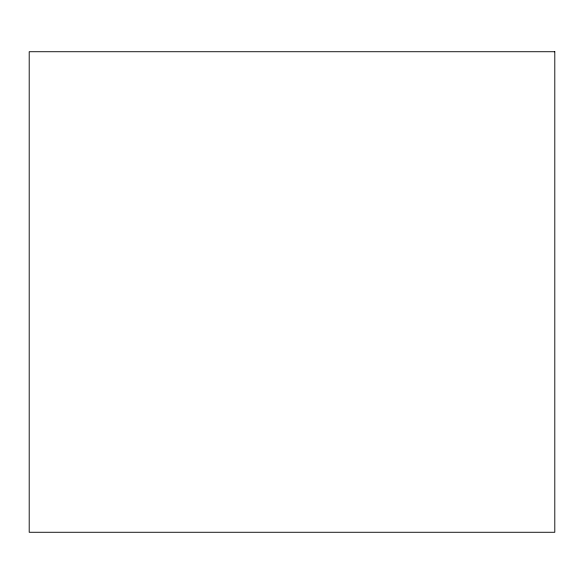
<?xml version="1.0" encoding="UTF-8"?>
<svg xmlns="http://www.w3.org/2000/svg" width="584" height="584" viewBox="0 0 584 584"><rect width="100%" height="100%" fill="white"/><g stroke="black" fill="none" stroke-linecap="round" stroke-linejoin="round"><path stroke-width="0.88" d="M554.8 51.728L29.2 51.728L29.2 532.272L554.8 532.272L554.8 51.728"/></g></svg>
